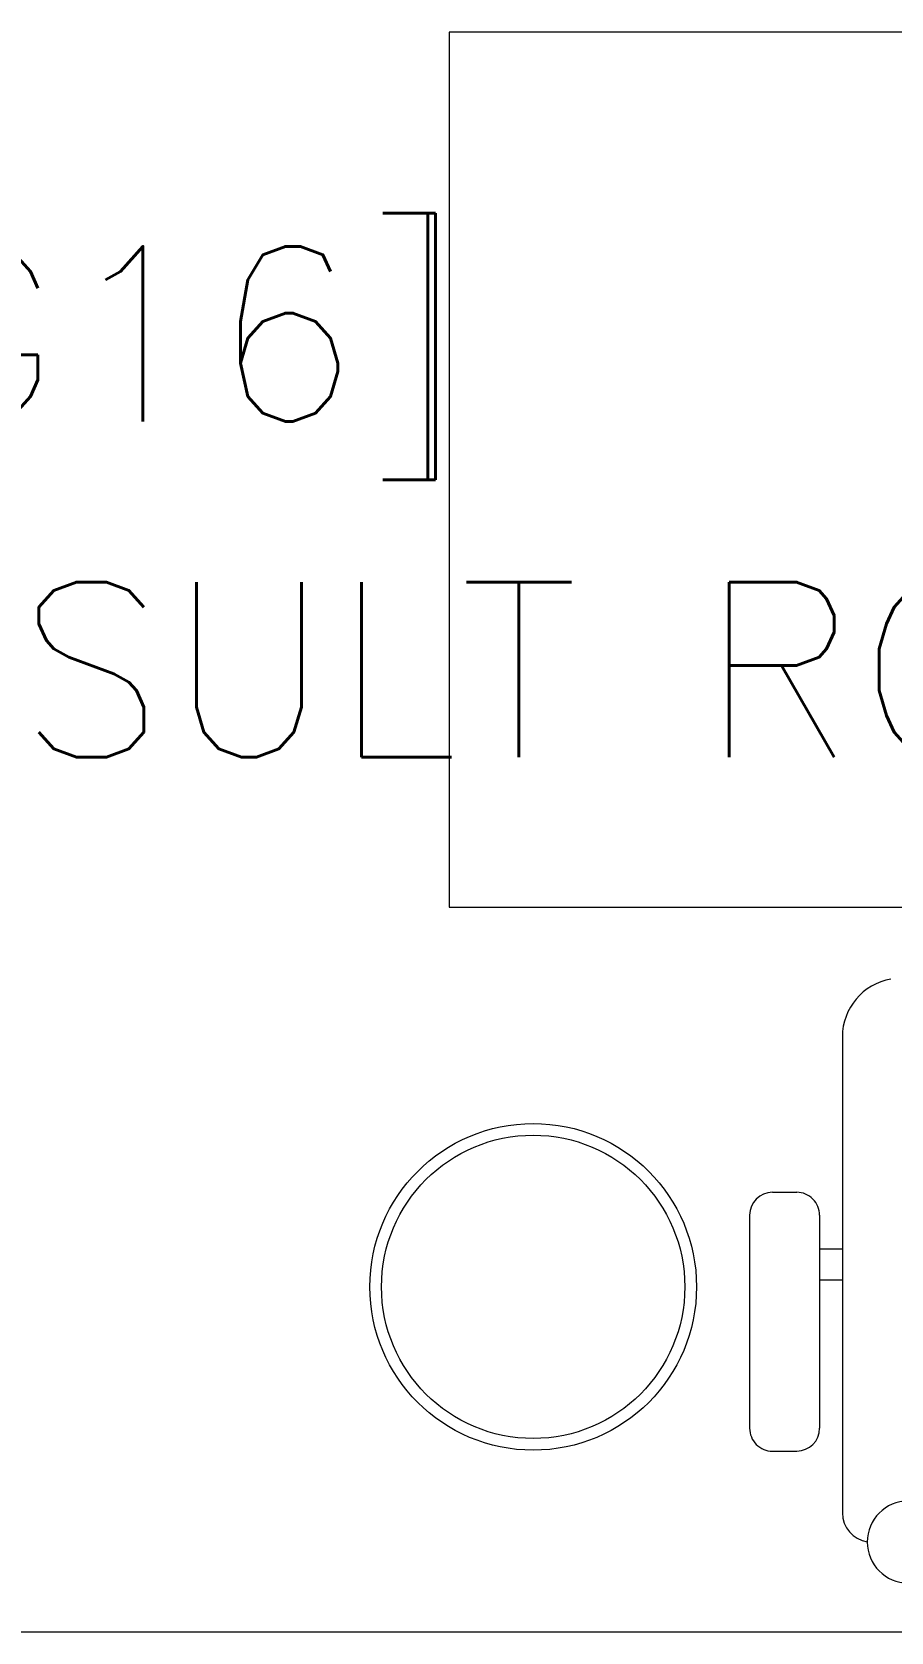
# Model space of a CAD drawing. Header units: inches. Extents: x -12418 to 57169, y -29325 to 19878.
# Drawn here: x 15698 to 16434, y -10267 to -8896 of the extents above; entities that cross this region are included whole.
import ezdxf

# ---------------------------------------------------------------- set-up
doc = ezdxf.new("R2010")
doc.units = ezdxf.units.IN
doc.header["$LTSCALE"] = 25
doc.header["$MEASUREMENT"] = 0
doc.linetypes.add('DASHDOT', pattern=[25.4, 12.7, -6.35, 0, -6.35])
doc.layers.get('0').update_dxf_attribs({"color": 8})
for name, color, linetype, lineweight in [('00-Ground Floor$0$72_EGR_BASE_TEXT', 252, 'Continuous', 5), ('00-Ground Floor$0$LOADING', 253, 'Continuous', 5), ('00-Ground Floor$0$Walls', 251, 'Continuous', 5), ('E-LITE-CLNG-CNDT', 6, 'DASHDOT', 35)]:
    doc.layers.add(name, color=color, linetype=linetype, lineweight=lineweight)
doc.styles.add('00-Ground Floor$0$SIMPLEX', font='SIMPLEX.shx', dxfattribs={"height": 150})

# ---------------------------------------------------------------- blocks, each defined once
blk = doc.blocks.new('00-Ground Floor$0$WM00001-P')
at = {"layer": '00-Ground Floor$0$LOADING'}
for radius in [0.14, 0.13]:
    blk.add_circle((0, 0), radius, dxfattribs=at)
blk = doc.blocks.new('00-Ground Floor$0$GF21018-P')
at = {"color": 0}
for p, q in [((-0.2207, 0.4756), (-0.2207, 0.0675)), ((-0.2806, 0.3422), (-0.2598, 0.3422)), ((-0.3002, 0.3226), (-0.3002, 0.14)), ((-0.2402, 0.3226), (-0.2402, 0.14)), ((-0.2402, 0.2937), (-0.2207, 0.2937)), ((-0.2402, 0.2671), (-0.2207, 0.2671)), ((-0.2806, 0.1204), (-0.2598, 0.1204))]:
    blk.add_line(p, q, dxfattribs=at)
for centre, radius, start, end in [((-0.1707, 0.4756), 0.05, 99.6329, 180), ((-0.2806, 0.3226), 0.0196, 90, 180), ((-0.2598, 0.3226), 0.0196, 360, 90), ((-0.2806, 0.14), 0.0196, 180, 270), ((-0.2598, 0.14), 0.0196, 270, 360), ((-0.1643, 0.0425), 0.0351, 90, 270), ((-0.1957, 0.0675), 0.025, 180, 261.4721)]:
    blk.add_arc(centre, radius, start, end, dxfattribs=at)
blk = doc.blocks.new('00-Ground Floor')
at = {"layer": '00-Ground Floor$0$LOADING', "elevation": 0}
blk.add_lwpolyline([(17555.3, -9646.1), (17555.3, -8896.1), (16055.3, -8896.1), (16055.3, -9646.1)], close=True, dxfattribs=at)
at = {"layer": '00-Ground Floor$0$Walls'}
blk.add_line((14197.9, -10267.4, 0), (17697.7, -10267.4, 0), dxfattribs=at)
at = {"layer": '00-Ground Floor$0$LOADING', "extrusion": (-2.24021e-05, -7.77426e-06, 1), "xscale": 1000, "yscale": 1000, "zscale": 1000, "rotation": 359.9985892349692}
blk.add_blockref('00-Ground Floor$0$GF21018-P', (16612.9, -10232.8, -0.3), dxfattribs=at)
at = {"layer": '00-Ground Floor$0$LOADING', "extrusion": (2.24019e-05, 2.25232e-18, -1), "xscale": -1000, "yscale": 1000, "zscale": 1000}
blk.add_blockref('00-Ground Floor$0$WM00001-P', (-16127.2, -9971.6, 0.4), dxfattribs=at)
at = {"layer": '00-Ground Floor$0$72_EGR_BASE_TEXT', "char_height": 150, "attachment_point": 2, "style": '00-Ground Floor$0$SIMPLEX'}
for s, insert in [('[OPDG16]', (15577.3, -9079.8, 0)), ('GENERAL CONSULT ROOM (2)', (15767.9, -9367.6))]:
    blk.add_mtext(s, dxfattribs=dict(at, insert=insert))

msp = doc.modelspace()

# ---------------------------------------------------------------- block references
at = {"layer": 'E-LITE-CLNG-CNDT'}
msp.add_blockref('00-Ground Floor', (0, 0), dxfattribs=at)

doc.saveas('drawing.dxf')
